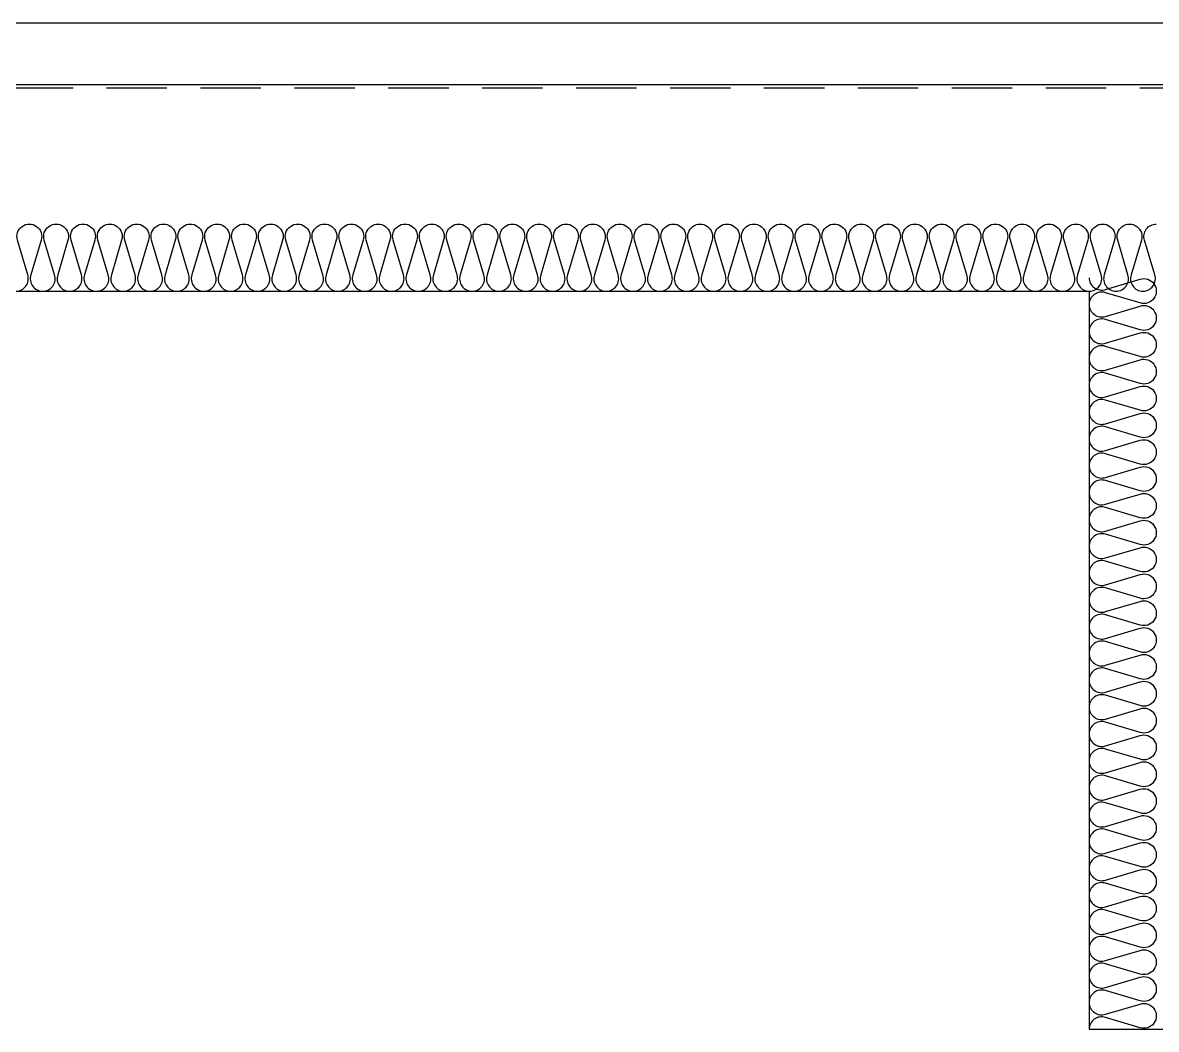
# Model space of a CAD drawing. Header units: millimetres. Extents: x 19868 to 801382, y -4805 to 85279.
# Drawn here: x 577848 to 579538, y 51179 to 52679 of the extents above; entities that cross this region are included whole.
import ezdxf

# ---------------------------------------------------------------- set-up
doc = ezdxf.new("R2010")
doc.units = ezdxf.units.MM
doc.header["$LTSCALE"] = 250
doc.linetypes.add('HID', pattern=[2.8, 1.8, -1])
for name, color, linetype in [('A-FIN', 6, 'Continuous'), ('A-FIN-8', 8, 'Continuous'), ('A-WP', 1, 'HID'), ('ISL', 251, 'Continuous')]:
    doc.layers.add(name, color=color, linetype=linetype)

msp = doc.modelspace()

# ---------------------------------------------------------------- linework, layer by layer
at = {"layer": 'A-FIN'}
msp.add_line((574741.2, 52678.9), (579785.2, 52678.9), dxfattribs=at)
at = {"layer": 'A-FIN-8'}
msp.add_line((574756.4, 52586.9), (579770, 52586.9), dxfattribs=at)
at = {"layer": 'A-WP', "ltscale": 0.2}
msp.add_line((574753.4, 52581.9), (579773.1, 52581.9), dxfattribs=at)
at = {"layer": 'ISL'}
for points in [[(577838.2, 52278.9, 0.509267), (577855.9, 52303.2), (577840.6, 52354.7, -1.372593), (577875.9, 52354.7), (577860.6, 52303.2, 0.509267), (577878.2, 52278.9, 0.509267), (577895.9, 52303.2), (577880.6, 52354.7, -1.372593), (577915.9, 52354.7), (577900.6, 52303.2, 0.509267), (577918.2, 52278.9, 0.509267), (577935.9, 52303.2), (577920.6, 52354.7, -1.372593), (577955.9, 52354.7), (577940.6, 52303.2, 0.509267), (577958.2, 52278.9, 0.509267), (577975.9, 52303.2), (577960.6, 52354.7, -1.372593), (577995.9, 52354.7), (577980.6, 52303.2, 0.509267), (577998.2, 52278.9, 0.509267), (578015.9, 52303.2), (578000.6, 52354.7, -1.372593), (578035.9, 52354.7), (578020.6, 52303.2, 0.509267), (578038.2, 52278.9, 0.509267), (578055.9, 52303.2), (578040.6, 52354.7, -1.372593), (578075.9, 52354.7), (578060.6, 52303.2, 0.509267), (578078.2, 52278.9, 0.509267), (578095.9, 52303.2), (578080.6, 52354.7, -1.372593), (578115.9, 52354.7), (578100.6, 52303.2, 0.509267), (578118.2, 52278.9, 0.509267), (578135.9, 52303.2), (578120.6, 52354.7, -1.372593), (578155.9, 52354.7), (578140.6, 52303.2, 0.509267), (578158.2, 52278.9, 0.509267), (578175.9, 52303.2), (578160.6, 52354.7, -1.372593), (578195.9, 52354.7), (578180.6, 52303.2, 0.509267), (578198.2, 52278.9, 0.509267), (578215.9, 52303.2), (578200.6, 52354.7, -1.372593), (578235.9, 52354.7), (578220.6, 52303.2, 0.509267), (578238.2, 52278.9, 0.509267), (578255.9, 52303.2), (578240.6, 52354.7, -1.372593), (578275.9, 52354.7), (578260.6, 52303.2, 0.509267), (578278.2, 52278.9, 0.509267), (578295.9, 52303.2), (578280.6, 52354.7, -1.372593), (578315.9, 52354.7), (578300.6, 52303.2, 0.509267), (578318.2, 52278.9, 0.509267), (578335.9, 52303.2), (578320.6, 52354.7, -1.372593), (578355.9, 52354.7), (578340.6, 52303.2, 0.509267), (578358.2, 52278.9, 0.509267), (578375.9, 52303.2), (578360.6, 52354.7, -1.372593), (578395.9, 52354.7), (578380.6, 52303.2, 0.509267), (578398.2, 52278.9, 0.509267), (578415.9, 52303.2), (578400.6, 52354.7, -1.372593), (578435.9, 52354.7), (578420.6, 52303.2, 0.509267), (578438.2, 52278.9, 0.509267), (578455.9, 52303.2), (578440.6, 52354.7, -1.372593), (578475.9, 52354.7), (578460.6, 52303.2, 0.509267), (578478.2, 52278.9, 0.509267), (578495.9, 52303.2), (578480.6, 52354.7, -1.372593), (578515.9, 52354.7), (578500.6, 52303.2, 0.509267), (578518.2, 52278.9, 0.509267), (578535.9, 52303.2), (578520.6, 52354.7, -1.372593), (578555.9, 52354.7), (578540.6, 52303.2, 0.509267), (578558.2, 52278.9, 0.509267), (578575.9, 52303.2), (578560.6, 52354.7, -1.372593), (578595.9, 52354.7), (578580.6, 52303.2, 0.509267), (578598.2, 52278.9, 0.509267), (578615.9, 52303.2), (578600.6, 52354.7, -1.372593), (578635.9, 52354.7), (578620.6, 52303.2, 0.509267), (578638.2, 52278.9, 0.509267), (578655.9, 52303.2), (578640.6, 52354.7, -1.372593), (578675.9, 52354.7), (578660.6, 52303.2, 0.509267), (578678.2, 52278.9, 0.509267), (578695.9, 52303.2), (578680.6, 52354.7, -1.372593), (578715.9, 52354.7), (578700.6, 52303.2, 0.509267), (578718.2, 52278.9, 0.509267), (578735.9, 52303.2), (578720.6, 52354.7, -1.372593), (578755.9, 52354.7), (578740.6, 52303.2, 0.509267), (578758.2, 52278.9, 0.509267), (578775.9, 52303.2), (578760.6, 52354.7, -1.372593), (578795.9, 52354.7), (578780.6, 52303.2, 0.509267), (578798.2, 52278.9, 0.509267), (578815.9, 52303.2), (578800.6, 52354.7, -1.372593), (578835.9, 52354.7), (578820.6, 52303.2, 0.509267), (578838.2, 52278.9, 0.509267), (578855.9, 52303.2), (578840.6, 52354.7, -1.372593), (578875.9, 52354.7), (578860.6, 52303.2, 0.509267), (578878.2, 52278.9, 0.509267), (578895.9, 52303.2), (578880.6, 52354.7, -1.372593), (578915.9, 52354.7), (578900.6, 52303.2, 0.509267), (578918.2, 52278.9, 0.509267), (578935.9, 52303.2), (578920.6, 52354.7, -1.372593), (578955.9, 52354.7), (578940.6, 52303.2, 0.509267), (578958.2, 52278.9, 0.509267), (578975.9, 52303.2), (578960.6, 52354.7, -1.372593), (578995.9, 52354.7), (578980.6, 52303.2, 0.509267), (578998.2, 52278.9, 0.509267), (579015.9, 52303.2), (579000.6, 52354.7, -1.372593), (579035.9, 52354.7), (579020.6, 52303.2, 0.509267), (579038.2, 52278.9, 0.509267), (579055.9, 52303.2), (579040.6, 52354.7, -1.372593), (579075.9, 52354.7), (579060.6, 52303.2, 0.509267), (579078.2, 52278.9, 0.509267), (579095.9, 52303.2), (579080.6, 52354.7, -1.372593), (579115.9, 52354.7), (579100.6, 52303.2, 0.509267), (579118.2, 52278.9, 0.509267), (579135.9, 52303.2), (579120.6, 52354.7, -1.372593), (579155.9, 52354.7), (579140.6, 52303.2, 0.509267), (579158.2, 52278.9, 0.509267), (579175.9, 52303.2), (579160.6, 52354.7, -1.372593), (579195.9, 52354.7), (579180.6, 52303.2, 0.509267), (579198.2, 52278.9, 0.509267), (579215.9, 52303.2), (579200.6, 52354.7, -1.372593), (579235.9, 52354.7), (579220.6, 52303.2, 0.509267), (579238.2, 52278.9, 0.509267), (579255.9, 52303.2), (579240.6, 52354.7, -1.372593), (579275.9, 52354.7), (579260.6, 52303.2, 0.509267), (579278.2, 52278.9, 0.509267), (579295.9, 52303.2), (579280.6, 52354.7, -1.372593), (579315.9, 52354.7), (579300.6, 52303.2, 0.509267), (579318.2, 52278.9, 0.509267), (579335.9, 52303.2), (579320.6, 52354.7, -1.372593), (579355.9, 52354.7), (579340.6, 52303.2, 0.509267), (579358.2, 52278.9, 0.509267), (579375.9, 52303.2), (579360.6, 52354.7, -1.372593), (579395.9, 52354.7), (579380.6, 52303.2, 0.509267), (579398.2, 52278.9, 0.509267), (579415.9, 52303.2), (579400.6, 52354.7, -1.372593), (579435.9, 52354.7), (579420.6, 52303.2, 0.509267), (579438.2, 52278.9, 0.509267), (579455.9, 52303.2), (579440.6, 52354.7, -1.372593), (579475.9, 52354.7), (579460.6, 52303.2, 0.509267), (579478.2, 52278.9, 0.509267), (579495.9, 52303.2), (579480.6, 52354.7, -1.372593), (579515.9, 52354.7), (579500.6, 52303.2, 0.509267), (579518.2, 52278.9, 0.509267), (579535.9, 52303.2), (579520.6, 52354.7, -0.508361), (579538.2, 52378.9, -0.508361)], [(579438.2, 52298.9, 0.509267), (579462.4, 52281.3), (579514, 52296.6, -1.372593), (579514, 52261.3), (579462.4, 52276.6, 0.509267), (579438.2, 52258.9, 0.509267), (579462.4, 52241.3), (579514, 52256.6, -1.372593), (579514, 52221.3), (579462.4, 52236.6, 0.509267), (579438.2, 52218.9, 0.509267), (579462.4, 52201.3), (579514, 52216.6, -1.372593), (579514, 52181.3), (579462.4, 52196.6, 0.509267), (579438.2, 52178.9, 0.509267), (579462.4, 52161.3), (579514, 52176.6, -1.372593), (579514, 52141.3), (579462.4, 52156.6, 0.509267), (579438.2, 52138.9, 0.509267), (579462.4, 52121.3), (579514, 52136.6, -1.372593), (579514, 52101.3), (579462.4, 52116.6, 0.509267), (579438.2, 52098.9, 0.509267), (579462.4, 52081.3), (579514, 52096.6, -1.372593), (579514, 52061.3), (579462.4, 52076.6, 0.509267), (579438.2, 52058.9, 0.509267), (579462.4, 52041.3), (579514, 52056.6, -1.372593), (579514, 52021.3), (579462.4, 52036.6, 0.509267), (579438.2, 52018.9, 0.509267), (579462.4, 52001.3), (579514, 52016.6, -1.372593), (579514, 51981.3), (579462.4, 51996.6, 0.509267), (579438.2, 51978.9, 0.509267), (579462.4, 51961.3), (579514, 51976.6, -1.372593), (579514, 51941.3), (579462.4, 51956.6, 0.509267), (579438.2, 51938.9, 0.509267), (579462.4, 51921.3), (579514, 51936.6, -1.372593), (579514, 51901.3), (579462.4, 51916.6, 0.509267), (579438.2, 51898.9, 0.509267), (579462.4, 51881.3), (579514, 51896.6, -1.372593), (579514, 51861.3), (579462.4, 51876.6, 0.509267), (579438.2, 51858.9, 0.509267), (579462.4, 51841.3), (579514, 51856.6, -1.372593), (579514, 51821.3), (579462.4, 51836.6, 0.509267), (579438.2, 51818.9, 0.509267), (579462.4, 51801.3), (579514, 51816.6, -1.372593), (579514, 51781.3), (579462.4, 51796.6, 0.509267), (579438.2, 51778.9, 0.509267), (579462.4, 51761.3), (579514, 51776.6, -1.372593), (579514, 51741.3), (579462.4, 51756.6, 0.509267), (579438.2, 51738.9, 0.509267), (579462.4, 51721.3), (579514, 51736.6, -1.372593), (579514, 51701.3), (579462.4, 51716.6, 0.509267), (579438.2, 51698.9, 0.509267), (579462.4, 51681.3), (579514, 51696.6, -1.372593), (579514, 51661.3), (579462.4, 51676.6, 0.509267), (579438.2, 51658.9, 0.509267), (579462.4, 51641.3), (579514, 51656.6, -1.372593), (579514, 51621.3), (579462.4, 51636.6, 0.509267), (579438.2, 51618.9, 0.509267), (579462.4, 51601.3), (579514, 51616.6, -1.372593), (579514, 51581.3), (579462.4, 51596.6, 0.509267), (579438.2, 51578.9, 0.509267), (579462.4, 51561.3), (579514, 51576.6, -1.372593), (579514, 51541.3), (579462.4, 51556.6, 0.509267), (579438.2, 51538.9, 0.509267), (579462.4, 51521.3), (579514, 51536.6, -1.372593), (579514, 51501.3), (579462.4, 51516.6, 0.509267), (579438.2, 51498.9, 0.509267), (579462.4, 51481.3), (579514, 51496.6, -1.372593), (579514, 51461.3), (579462.4, 51476.6, 0.509267), (579438.2, 51458.9, 0.509267), (579462.4, 51441.3), (579514, 51456.6, -1.372593), (579514, 51421.3), (579462.4, 51436.6, 0.509267), (579438.2, 51418.9, 0.509267), (579462.4, 51401.3), (579514, 51416.6, -1.372593), (579514, 51381.3), (579462.4, 51396.6, 0.509267), (579438.2, 51378.9, 0.509267), (579462.4, 51361.3), (579514, 51376.6, -1.372593), (579514, 51341.3), (579462.4, 51356.6, 0.509267), (579438.2, 51338.9, 0.509267), (579462.4, 51321.3), (579514, 51336.6, -1.372593), (579514, 51301.3), (579462.4, 51316.6, 0.509267), (579438.2, 51298.9, 0.509267), (579462.4, 51281.3), (579514, 51296.6, -1.372593), (579514, 51261.3), (579462.4, 51276.6, 0.509267), (579438.2, 51258.9, 0.509267), (579462.4, 51241.3), (579514, 51256.6, -1.372593), (579514, 51221.3), (579462.4, 51236.6, 0.509267), (579438.2, 51218.9, 0.509267), (579462.4, 51201.3), (579514, 51216.6, -1.372593), (579514, 51181.3), (579462.4, 51196.6, 0.509267), (579438.2, 51178.9)]]:
    msp.add_lwpolyline(points, format="xyb", dxfattribs=at)
msp.add_lwpolyline([(558538.2, 51178.9), (559738.2, 51178.9), (559738.2, 52298.9), (569638.2, 52298.9), (569638.2, 51378.9), (570638.2, 51378.9), (570638.2, 52298.9), (574638.2, 52298.9), (574638.2, 51378.9), (575638.2, 51378.9), (575638.2, 52278.9), (579438.2, 52278.9), (579438.2, 51178.9), (579688.2, 51178.9)], dxfattribs=at)

doc.saveas('drawing.dxf')
